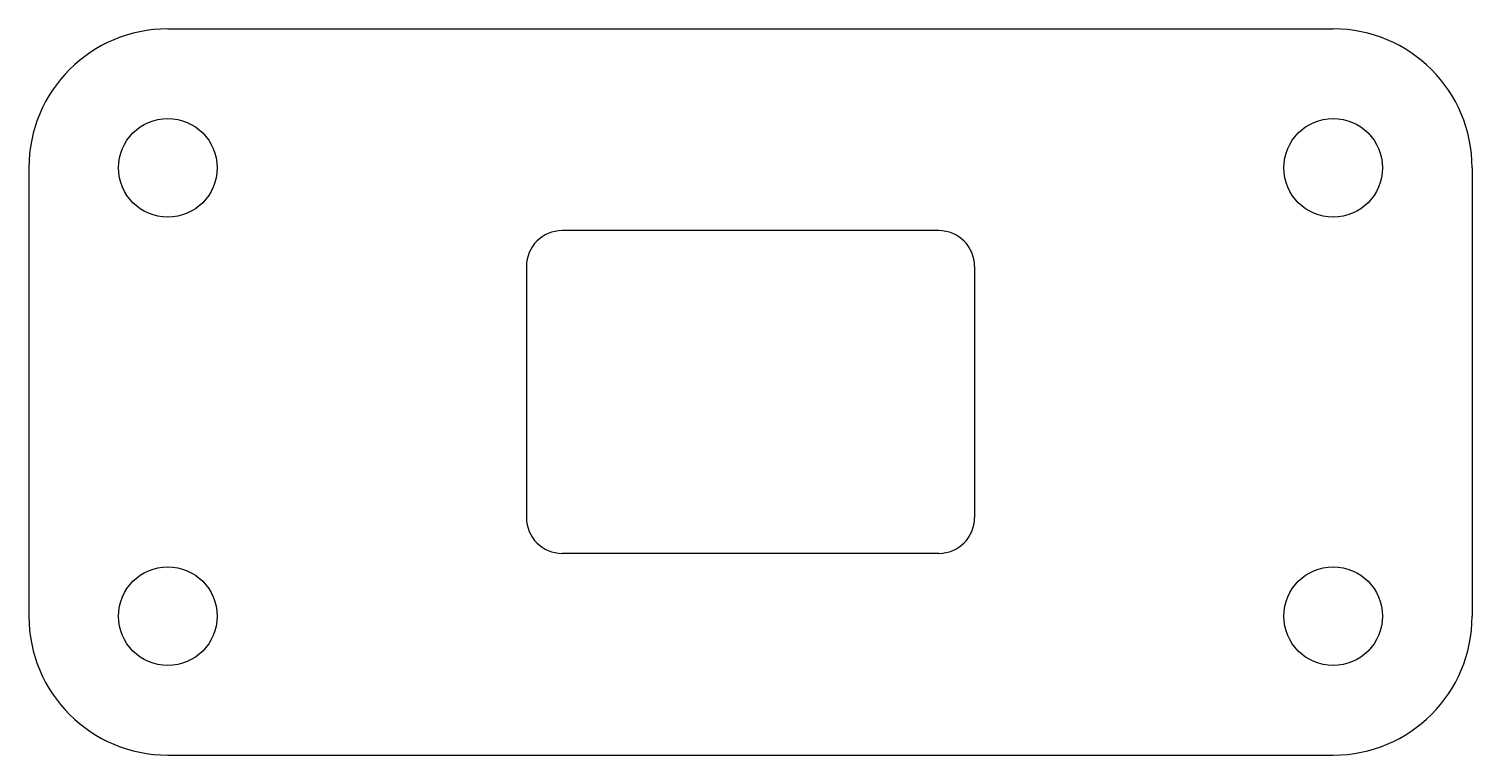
# Model space of a CAD drawing. Header units: millimetres. Extents: x -40.3 to 40.3, y -20.2 to 20.3.
import ezdxf

# ---------------------------------------------------------------- set-up
doc = ezdxf.new("R2010")
doc.units = ezdxf.units.MM

msp = doc.modelspace()

# ---------------------------------------------------------------- linework, layer by layer
at = {"color": 7, "linetype": 'Continuous', "lineweight": 25}
for p, q in [((-32.5, 20.25), (32.5, 20.25)), ((-40.25, 12.5), (-40.25, -12.5)), ((40.25, 12.5), (40.25, -12.5)), ((10.5, 9), (-10.5, 9)), ((-12.5, 7), (-12.5, -7)), ((12.5, 7), (12.5, -7)), ((10.5, -9), (-10.5, -9)), ((-32.5, -20.25), (32.5, -20.25))]:
    msp.add_line(p, q, dxfattribs=at)
for centre in [(-32.5, 12.5), (32.5, 12.5), (-32.5, -12.5), (32.5, -12.5)]:
    msp.add_circle(centre, 2.75, dxfattribs=at)
for centre, radius, start, end in [((-32.5, 12.5), 7.75, 90, 180), ((32.5, 12.5), 7.75, 0, 90), ((-10.5, 7), 2, 90, 180), ((10.5, 7), 2, 0, 90), ((-10.5, -7), 2, 180, 270), ((10.5, -7), 2, 270, 0), ((-32.5, -12.5), 7.75, 180, 270), ((32.5, -12.5), 7.75, 270, 0)]:
    msp.add_arc(centre, radius, start, end, dxfattribs=at)

doc.saveas('drawing.dxf')
